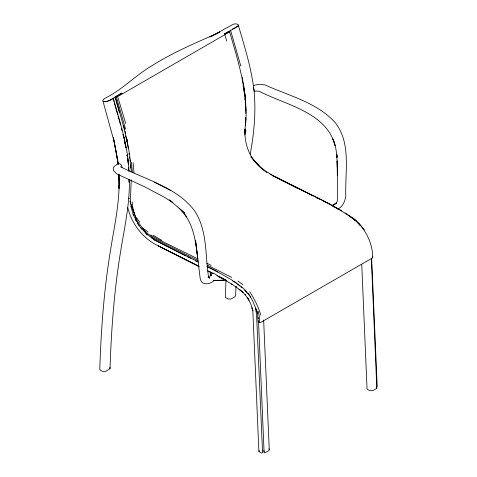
<?xml version="1.0" encoding="UTF-8"?>
<svg xmlns="http://www.w3.org/2000/svg" width="477" height="477" viewBox="0 0 477 477"><rect width="100%" height="100%" fill="white"/><g stroke="black" fill="none" stroke-linecap="round" stroke-linejoin="round"><path stroke-width="0.72" d="M118.994 188.797L118.856 174.183M131.258 179.716L130.287 202.331M245.798 120.52L245.84 117.658M245.893 113.365L245.19 96.324L243.532 84.071M223.081 278.473C218.573 277.447 215.509 273.112 210.751 272.468L210.667 275.867L211.603 275.211L207.912 277.22M129.04 181.576L129.1 179.412M129.023 182.458L129.112 179.662M349.796 216.093C363.647 224.989 372.674 241.368 372.758 257.789L260.818 322.351L259.375 322.339L259.536 317.867L258.343 311.344M245.112 129.38L245.023 131.557L245.089 130.901L246.227 130.805M245.411 122.124L245.595 117.771M245.893 110.521L245.017 95.185L244.015 88.746M244.934 134.991L245.166 129.178M245.428 122.643L245.631 117.563M225.985 280.029L225.341 297.338L228.155 299.073L230.844 299.043L234.851 296.789L235.608 295.662L236.026 286.766M118.815 174.057C120.55 200.251 114.241 226.176 110.259 251.88C103.932 290.743 101.041 330.042 99.782 369.371L101.041 370.701L103.3 371.553L105.745 371.339L110.008 368.721C111.308 329.529 114.188 290.362 120.592 251.641C124.449 227.726 129.935 203.78 129.333 179.4M244.957 133.423L245.202 129.005M245.411 125.332L245.572 122.386M119.035 188.117L119.316 183.365L118.851 174.51M250.234 154.202C254.002 133.632 256.036 112.578 254.146 91.685C251.689 69.099 244.779 47.36 238.458 25.639L238.261 25.048M224.882 34.314L225.102 33.605L224.745 34.165L226.706 41.088M102.949 100.534L103.241 99.627L104.481 98.536C122.07 90.016 135.432 75.336 152.199 65.522C172.537 52.78 194.628 43.252 216.57 33.67L219.933 31.983L209.802 37.081M255.332 308.16L256.531 313.818L262.559 452.691L261.849 453.15L258.886 451.51L259.226 450.562M259.375 322.339L258.099 321.409L258.445 320.782M263.644 320.037L269.278 449.841L268.473 450.872L264.652 452.894L264.109 452.572L258.504 321.283M238.458 25.639L234.046 28.459L232.418 28.99M229.27 31.1L224.679 33.73M376.556 386.942L377.218 386.483L371.649 258.248M121.665 93.128C115.798 96.08 110.318 102.43 103.288 101.47L102.954 100.915M337.65 209.111C342.76 206.917 344.901 201.389 345.825 196.285C344.817 172.072 351.489 143.869 335.486 122.959C317.33 102.507 288.984 95.865 264.95 84.9L258.713 84.298L253.239 85.526M121.683 93.42L122.029 93.742L121.683 93.42L117.604 95.764L116.489 95.907M115.017 96.67L116.334 96.932L117.676 96.592L229.61 31.941L229.497 31.464M112.489 98.644C109.716 100.236 106.341 102.698 103.002 101.285L113.884 140.715L118.314 164.118M225.061 33.706L237.755 26.33L238.512 25.555L238.19 24.941M332.702 205.259L336.613 203.095L332.624 205.348L335.945 203.309L337.138 201.574L337.621 199.07L337.144 161.005M371.339 258.14L376.818 388.367L373.086 390.436L371.005 390.788L368.882 390.329L367.04 388.862L361.739 264.347M211.943 36.013L232.21 24.84C233.957 23.749 236.33 23.433 238.124 24.577M254.14 91.59L255.744 90.982L259.261 91.25C285.818 105.178 326.453 111.982 335.182 145.825L332.886 138.885C337.889 150.189 336.863 163.051 337.609 175.142L337.132 161.178M225.233 280.13L213.738 280.613L214.382 280.297C210.19 284.751 200.871 285.914 200.143 278.127L195.546 240.438L197.687 257.813C195.826 242.501 193.865 226.366 184.2 213.708L186.644 216.886L179.048 208.026L184.688 213.177L169.526 199.869L172.585 202.439L163.468 196.715L144.352 186.65L116.555 173.825L113.401 170.42L113.258 168.321L113.955 166.717L118.475 163.259L120.174 164.04L121.82 165.555L121.927 167.457M217.232 280.315L223.486 280.309L213.124 280.321M128.385 198.241L129.577 198.307M262.851 450.914L264.514 451.159M120.478 166.747C145.485 179.632 176.049 186.972 194.05 210.124C207.578 229.538 205.05 254.646 208.538 276.904L209.725 278.252L208.801 277.387M198.044 258.951L156.879 238.738L150.738 234.94M206.678 263.185L211.323 265.468M273.619 175.965L328.409 203.417L341.896 210.935M297.535 188.171L272.409 175.554L288.895 183.866M298.852 188.832L306.127 192.487M307.45 193.149L312.739 195.808M316.048 197.466L319.351 199.124M322.655 200.787L327.288 203.113M197.961 260.46L154.071 238.47L145.145 231.572L136.935 220.636L130.716 203.631L136.935 220.636M207.274 265.123L231.673 277.387M151.215 237.606L155.645 240.497L198.498 262.022M207.066 266.327L214.316 269.964L232.603 280.434M208.193 271.014L210.858 272.349M292.198 185.523L297.475 188.188L269.797 174.069M208.813 271.306L210.81 272.307M154.101 239.824L185.905 255.934M187.234 256.602L190.544 258.284M195.844 260.967L197.174 261.64M207.113 266.673L217.715 272.045M199.183 266.625L158.269 245.87C142.987 238.589 131.813 224.077 127.782 207.722M207.757 270.972L213.04 273.649M216.999 275.658L226.897 280.679L219.211 276.66M154.196 182.101L170.587 190.454M329.184 204.156L330.448 204.854M331.712 205.545L337.4 208.682M219.134 276.803L232.436 284.507L231.619 284L236.747 287.416L235.555 286.558L243.079 292.502L238.971 289.157L242.03 291.507L245.381 294.971L245.112 294.655L248.726 299.806L250.824 304.058L252.905 310.795L252.047 307.76L252.864 311.195L258.886 451.51M338.163 208.801L325.064 201.55L273.476 175.864L262.982 169.591M153.32 235.417L161.936 240.348M337.161 208.342L349.516 215.944M345.175 213.016L356.17 220.595M232.526 280.834L234.255 282.008M349.915 216.57L352.121 218.132M145.902 233.593L155.645 240.497M237.886 280.977L242.888 284.721M237.54 283.887L243.181 288.245L246.955 292.467M236.604 283.284L233.754 281.072L239.818 285.979M353.153 218.901L355.162 220.595M264.681 170.486L260.561 167.188L256.543 162.925M240.921 286.874L242.024 287.768M147.9 232.031L142.844 227.934L145.145 231.572M266.911 172.602L260.066 167.051L250.962 156.802M147.393 234.911L140.566 227.511M358.74 223.445L353.481 218.651L357.333 222.163M245.1 290.022L246.06 291.071M358.77 223.033L364.309 229.944M257.938 165.024C246.615 153.618 242.966 137.388 245.876 121.838C247.593 91 238.214 61.139 229.61 31.941M357.804 222.932L360.153 225.621M244.784 289.998L249.805 295.782L252.834 301.243L257.777 313.192M251.009 156.82L259.691 166.932M141.824 229.163L138.247 224.351L132.964 214.149M248.714 294.22L247.986 293.176L250.711 297.213M137.662 223.343L139.32 225.722M136.66 217.774L139.785 222.294M249.751 291.709C254.342 299.025 258.456 306.783 260.776 315.142M249.095 300.415L247.569 297.869L248.726 299.806M135.569 219.796L136.154 220.952M133.512 215.377L130.734 205.778M376.597 387.795L376.818 388.367M268.95 448.839L269.278 449.841M256.119 308.887L257.502 313.419L258.099 321.409M117.676 96.592L125.701 123.465M134.395 213.35L132.844 208.067L132.207 201.86M230.504 30.105L240.819 66.112M116.334 96.932L125.54 129.046M115.237 96.968C122.04 121.462 130.251 146.063 131.157 171.69M113.138 97.755C119.816 121.862 128.075 145.998 128.987 171.231M113.329 99.431L113.931 101.553M114.331 102.972L117.741 115.017M118.147 116.43L120.55 124.932M115.219 97.386L119.369 112.339M123.621 125.546L124.676 129.774M125.028 131.181L125.558 133.298M121.462 128.51L121.999 130.662M122.887 134.252L123.424 136.404M124.312 139.994L125.451 144.96M125.678 135.844L126.447 139.397M126.757 140.816L127.061 142.235M253.549 87.631L254.152 90.678M125.469 145.425L123.781 136.768L125.433 145.026M125.701 146.338L125.952 147.715M127.419 142.408L126.852 138.95L128.235 148.335M125.672 146.469L125.904 147.918M127.073 155.144L127.311 156.593M127.544 158.036L127.896 160.206M128.128 161.649L128.599 164.541L127.633 158.209M210.709 273.065L211.049 275.205M242.233 77.298L243.795 87.315M127.091 154.691L127.419 156.802M128.981 153.385L129.189 154.828M129.511 156.993L129.726 158.436M129.935 159.884L130.149 161.327M130.03 200.996L130.436 203.727M127.085 154.876L127.293 156.343M127.609 158.543L128.343 164.416M118.093 164.422L116.543 153.511L113.371 137.555L118.314 164.177M243.103 85.139L244.105 92.294M210.751 272.468L211.114 275.253M372.632 256.829L372.758 257.789M133.119 162.735L134.031 172.829M131.527 162.18L132.32 172.573M130.459 164.97L130.662 167.898M128.546 167.344L128.796 171.004M258.218 317.342L258.307 318.714M244.951 98.757L245.041 100.23M245.44 106.842L245.613 109.788M337.012 157.428L336.905 154.566L337.006 157.505M109.972 367.254L110.008 368.721M198.879 266.333L158.269 245.87L198.837 266.285"/></g></svg>
